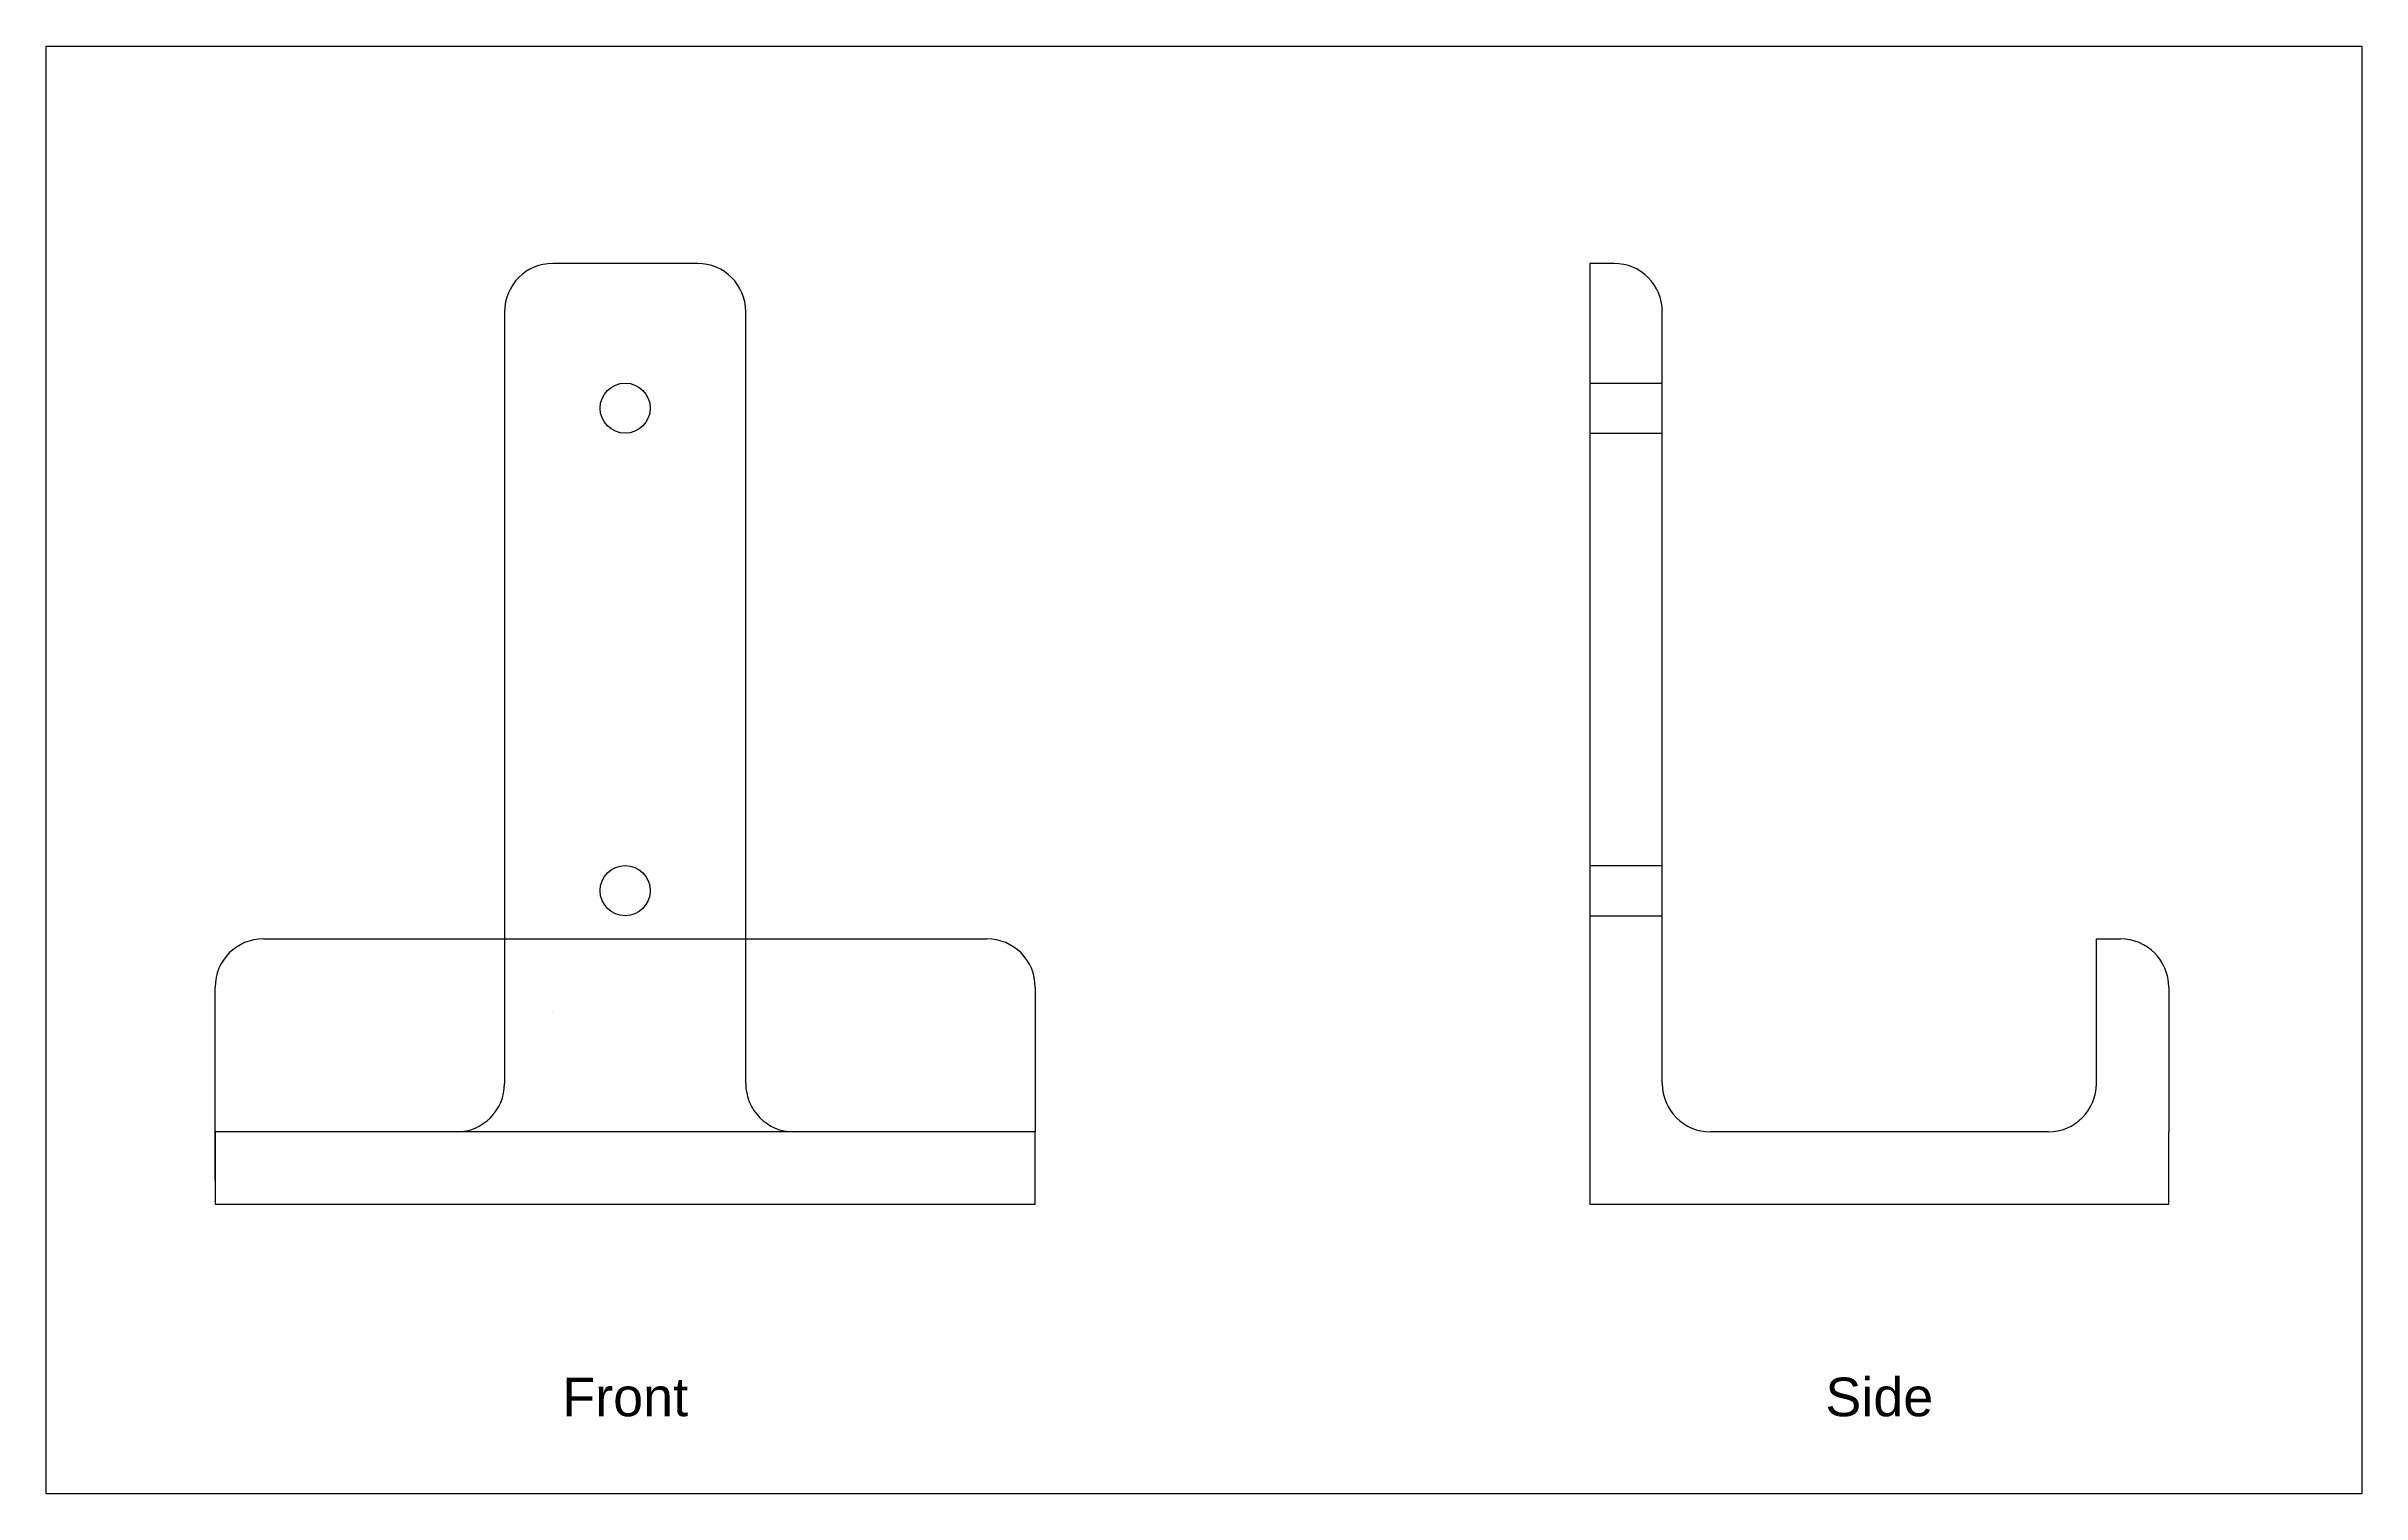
# Model space of a CAD drawing. Header units: millimetres. Extents: x -60 to 180, y -30 to 120.
import ezdxf

# ---------------------------------------------------------------- set-up
doc = ezdxf.new("R2010")
doc.units = ezdxf.units.MM
doc.layers.get('0').update_dxf_attribs({"lineweight": 25})
doc.layers.add('Labels', color=18, linetype='Continuous', lineweight=25, true_color=0x000000)
doc.layers.add('Measurements', color=8, linetype='Continuous', lineweight=25)
doc.styles.add('textstyle3', font='Arial.ttf')

msp = doc.modelspace()

# ---------------------------------------------------------------- linework, layer by layer
for p, q in [((7.5, 97.5), (-7.5, 97.5)), ((102.5, 97.5), (100, 97.5)), ((100, 97.5), (100, 0)), ((-12.5, 92.5), (-12.5, 12.5)), ((12.5, 12.5), (12.5, 92.5)), ((107.5, 12.5), (107.5, 92.5)), ((100, 85.1), (107.5, 85.1)), ((100, 85.1), (100, 79.9)), ((100, 79.9), (107.5, 79.9)), ((100, 35.1), (107.5, 35.1)), ((100, 35.1), (100, 29.9)), ((100, 29.9), (107.5, 29.9)), ((-37.5, 27.5), (37.5, 27.5)), ((152.5, 12.5), (152.5, 27.5)), ((152.5, 27.5), (155, 27.5)), ((-42.5, 2.5), (-42.5, 22.5)), ((42.5, 22.5), (42.5, 7.5)), ((160, 22.5), (160, 7.5)), ((-7.5, 20), (-7.5, 20)), ((-7.5, 20), (-7.5, 20)), ((-7.5, 20), (-7.5, 20)), ((-7.5, 20), (-7.5, 20)), ((42.5, 7.5), (-42.5, 7.5)), ((-42.5, 7.5), (-42.5, 0)), ((42.5, 0), (42.5, 7.5)), ((147.5, 7.5), (112.5, 7.5)), ((160, 0), (160, 7.5)), ((-42.5, 0), (42.5, 0)), ((100, 0), (107.5, 0)), ((107.5, 0), (160, 0))]:
    msp.add_line(p, q)
for centre in [(0, 82.5), (0, 32.5)]:
    msp.add_circle(centre, 2.6)
for centre, start, end in [((-7.5, 92.5), 90, 180), ((7.5, 92.5), 0, 90), ((102.5, 92.5), 0, 90), ((-37.5, 22.5), 90, 180), ((37.5, 22.5), 0, 90), ((155, 22.5), 0, 90), ((-17.5, 12.5), 270, 0), ((17.5, 12.5), 180, 270), ((112.5, 12.5), 180, 270), ((147.5, 12.5), 270, 0)]:
    msp.add_arc(centre, 5, start, end)
at = {"layer": 'Measurements'}
for p, q in [((-60, 120), (180, 120)), ((-60, -30), (-60, 120)), ((180, 120), (180, -30)), ((180, -30), (-60, -30))]:
    msp.add_line(p, q, dxfattribs=at)

# ---------------------------------------------------------------- texts
at = {"layer": 'Labels', "char_height": 1, "attachment_point": 5, "style": 'textstyle3'}
for s, insert in [('\\H4;Front', (0, -20)), ('\\H4;Side', (130, -20))]:
    msp.add_mtext(s, dxfattribs=dict(at, insert=insert))

doc.saveas('drawing.dxf')
